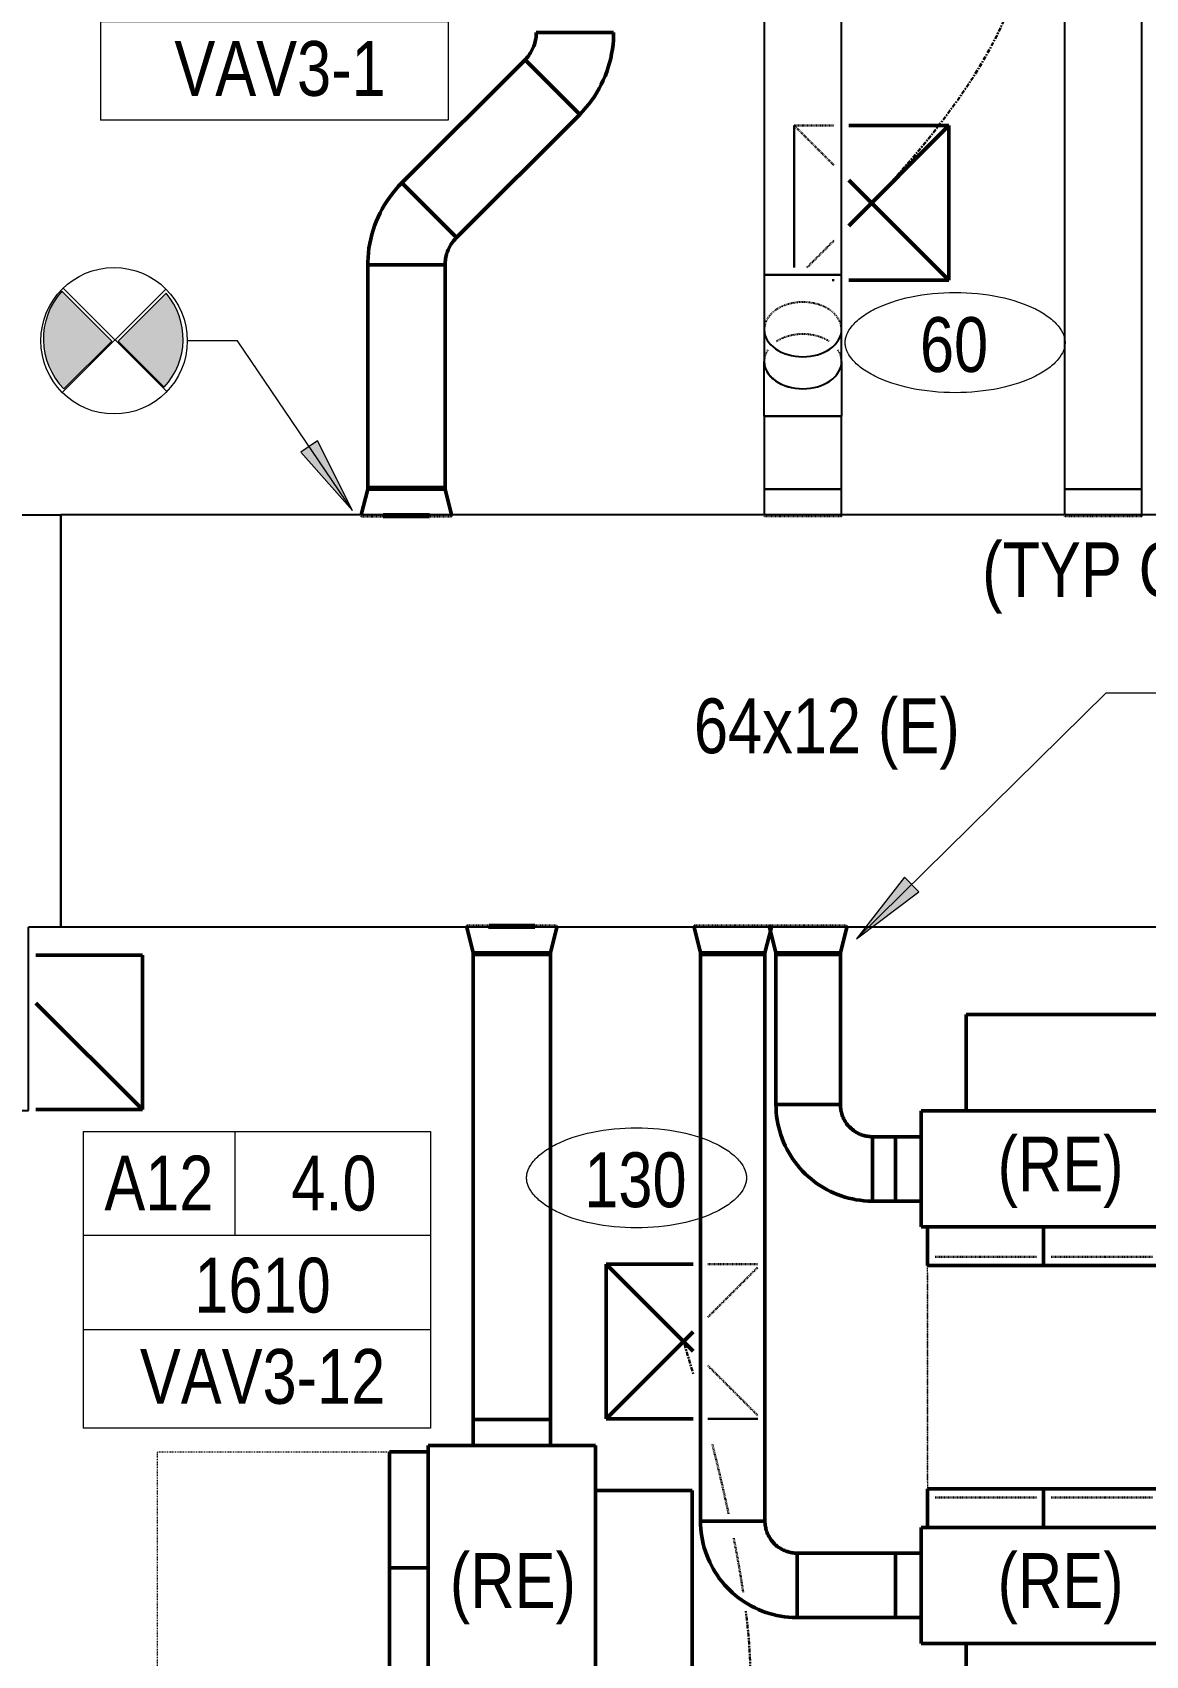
# Model space of a CAD drawing. Header units: inches. Extents: x 12453 to 15257, y -272 to 1517.
# Drawn here: x 13795.1 to 13967.9, y 492.3 to 744.3 of the extents above; entities that cross this region are included whole.
import ezdxf

# ---------------------------------------------------------------- set-up
doc = ezdxf.new("R2010")
doc.units = ezdxf.units.IN
doc.header["$MEASUREMENT"] = 0
for name, pattern in [('Center', [1.2499999999999996, 0.2499999999999999, -0.1874999999999999, 0.625, -0.1874999999999999]), ('Dash', [0.25, 0.125, -0.125]), ('Hidden 1_16_', [0.09374999999999999, 0.06249999999999999, -0.03124999999999999])]:
    doc.linetypes.add(name, pattern=pattern)
for name, color, linetype, lineweight in [('A-ANNO-NOTE', 131, 'Continuous', 20), ('A-DETL-DEMO', 6, 'Continuous', 18), ('G-ANNO-TEXT', 231, 'Continuous', 9), ('M-EQPM', 50, 'Continuous', 18), ('M-EQPM-HDLN', 50, 'Continuous', 18), ('M-EQPM-IDEN', 50, 'Continuous', 20), ('M-HVAC-CDFF', 50, 'Continuous', 50), ('M-HVAC-CDFF-IDEN', 2, 'Continuous', 20), ('M-HVAC-DUCT', 70, 'Continuous', 18), ('M-HVAC-DUCT-CNTR', 70, 'Continuous', 18), ('M-HVAC-DUCT-IDEN', 70, 'Continuous', 20)]:
    doc.layers.add(name, color=color, linetype=linetype, lineweight=lineweight)
doc.styles.add('Swis721 BT', font='swiss.ttf', dxfattribs={"width": 0.8, "height": 8.514637904468403})

# ---------------------------------------------------------------- blocks, each defined once
blk = doc.blocks.new('Rectangular Tee - Reducing - Standard-2773677-3RD FLOOR PLAN - NEW')
at = {"layer": 'M-HVAC-DUCT', "lineweight": 25}
for p, q in [((-36.99999999999974, 64.0000000000003), (-36.99999999999974, 35.50000000000026)), ((37.00000000000025, 64.0000000000003), (-36.99999999999974, 64.0000000000003)), ((37.00000000000024, 21.50000000000031), (37.00000000000024, 64.0000000000003)), ((-41.99999999999972, -28.49999999999972), (-41.99999999999972, 35.50000000000026)), ((-41.99999999999972, 35.50000000000026), (-36.99999999999974, 35.50000000000026)), ((42.00000000000028, 21.50000000000031), (37.00000000000024, 21.50000000000031)), ((42.00000000000028, -28.49999999999968), (42.00000000000028, 21.50000000000031)), ((42.00000000000028, -28.49999999999973), (-41.99999999999972, -28.49999999999973))]:
    blk.add_line(p, q, dxfattribs=at)
blk = doc.blocks.new('Round Elbow - 1 D-V129-3RD FLOOR PLAN - NEW')
at = {"layer": 'M-HVAC-DUCT', "lineweight": 25}
for p, q in [((13955.30356253587, 843.2830644701401), (13961.30356253587, 843.2830644701401)), ((13961.30356253587, 843.2830644701401), (13967.30356253587, 843.2830644701401))]:
    blk.add_line(p, q, dxfattribs=at)
at = {"layer": 'M-HVAC-DUCT', "lineweight": 25, "flags": 128}
for points in [[(13955.30356253589, 843.2830644701404), (13955.30356253589, 842.8031924599009), (13955.30356253589, 842.3240881425105), (13955.30356253589, 841.8465179826733), (13955.30356253589, 841.3712459907695), (13955.30356253589, 840.8990325005999), (13955.30356253589, 840.4306329530148), (13955.30356253589, 839.9667966873711), (13955.30356253589, 839.5082657427472), (13955.30356253589, 839.0557736708396), (13955.30356253589, 838.6100443624365), (13955.30356253589, 838.1717908893485), (13955.30356253589, 837.7417143636428), (13955.30356253589, 837.3205028160156), (13955.30356253589, 836.9088300950899), (13955.30356253589, 836.5073547894001), (13955.30356253589, 836.1167191737919), (13955.30356253589, 835.7375481819187), (13955.30356253589, 835.3704484064826), (13955.30356253589, 835.016007128814), (13955.30356253589, 834.7977830959018)], [(13967.30356253589, 834.7977830959021), (13967.30356253589, 835.1438911684951), (13967.30356253589, 835.5030201821063), (13967.30356253589, 835.8745956069242), (13967.30356253589, 836.2580230015342), (13967.30356253589, 836.6526889638983), (13967.30356253589, 837.0579621126675), (13967.30356253589, 837.4731940972581), (13967.30356253589, 837.8977206350721), (13967.30356253589, 838.3308625742104), (13967.30356253589, 838.7719269799687), (13967.30356253589, 839.2202082433867), (13967.30356253589, 839.6749892100706), (13967.30356253589, 840.1355423274891), (13967.30356253589, 840.6011308089006), (13967.30356253589, 841.0710098120546), (13967.30356253589, 841.5444276307818), (13967.30356253589, 842.0206268975624), (13967.30356253589, 842.4988457951534), (13967.30356253589, 842.9783192753334), (13967.30356253589, 843.2830644701404)]]:
    blk.add_lwpolyline(points, dxfattribs=at)
at = {"layer": 'M-HVAC-DUCT', "lineweight": 25}
for start_param, end_param in [(3.141592653589793, 4.712388980384683), (4.712388980384683, 6.283185307179586)]:
    blk.add_ellipse((13961.30356253587, 834.7977830959014), major_axis=(6, 0), ratio=0.7071067811865532, start_param=start_param, end_param=end_param, dxfattribs=at)
blk = doc.blocks.new('Nailor D35SST 5-12 - Nailor D35SST 5-12-3221201-3RD FLOOR PLAN - NEW')
at = {"layer": 'M-EQPM', "lineweight": 50}
for p, q in [((-27.99999999999975, -13.50000000000023), (-27.99999999999975, 20.49999999999978)), ((-12.99999999999975, 20.49999999999978), (-27.99999999999975, 20.49999999999978)), ((-12.99999999999975, 20.49999999999978), (-12.99999999999975, -13.50000000000023)), ((13.00000000000025, 20.49999999999966), (-12.99999999999975, 20.49999999999966)), ((-12.99999999999975, 20.49999999999966), (-12.99999999999975, -20.50000000000033)), ((13.00000000000025, -20.50000000000033), (13.00000000000025, 20.49999999999966)), ((19.00000000000031, 16.49999999999967), (13.00000000000031, 16.49999999999967)), ((19.00000000000031, -1.50000000000033), (19.00000000000031, 16.49999999999967)), ((13.00000000000031, -1.50000000000033), (19.00000000000031, -1.50000000000033)), ((19.00000000000028, -1.500000000000333), (13.00000000000028, -1.500000000000333)), ((19.00000000000028, -19.50000000000033), (19.00000000000028, -1.500000000000333)), ((-27.99999999999975, -13.50000000000023), (-12.99999999999975, -13.50000000000023)), ((13.00000000000028, -19.50000000000033), (19.00000000000028, -19.50000000000033)), ((-12.99999999999975, -20.50000000000033), (13.00000000000025, -20.50000000000033)), ((-6.00000000001637, -20.50000000000079), (-6.00000000001637, -24.50000000000091)), ((5.999999999984992, -24.50000000000056), (5.999999999984992, -20.50000000000045)), ((6.000000000000245, -24.50000000000033), (-5.999999999999753, -24.50000000000033))]:
    blk.add_line(p, q, dxfattribs=at)
at = {"layer": 'M-EQPM-HDLN', "linetype": 'Dash', "lineweight": 9}
for p, q in [((19.00000000000031, 16.49999999999967), (55.00000000000028, 16.49999999999967)), ((55.00000000000028, 16.49999999999967), (55.00000000000028, -19.50000000000033)), ((55.00000000000028, -19.50000000000033), (19.00000000000028, -19.50000000000033))]:
    blk.add_line(p, q, dxfattribs=at)
blk = doc.blocks.new('Round Elbow - 1 D-V166-3RD FLOOR PLAN - NEW')
at = {"layer": 'M-HVAC-DUCT', "lineweight": 50}
for p, q in [((-0.7279220613575877, 7.757359312880361), (3.514718625761648, 3.51471862576112)), ((-4.970562748476888, -3.313672457182525e-13), (-4.970562748476888, 5.999999999999641)), ((3.514718625761651, 3.514718625761117), (7.75735931288096, -0.7279220613581979)), ((-4.970562748476888, -6.000000000000335), (-4.970562748476888, -3.366963162364533e-13))]:
    blk.add_line(p, q, dxfattribs=at)
at = {"layer": 'M-HVAC-DUCT', "lineweight": 50, "flags": 128}
for points in [[(-0.7279220613477263, 7.757359312873176), (-0.9009760976437063, 7.591092596627276), (-1.080540604448288, 7.431879191709867), (-1.266328316858107, 7.279973805606004), (-1.458042014162402, 7.135619454527386), (-1.6553749953448, 6.99904707464293), (-1.858011569729569, 6.870475152625658), (-2.065627562024701, 6.750109376122963), (-2.277890830932392, 6.638142304702796), (-2.494461800500857, 6.534753061792798), (-2.714994003380525, 6.440107048126719), (-2.939134635088976, 6.354355677137391), (-3.166525118431991, 6.277636132723273), (-3.396801677140729, 6.210071149792383), (-3.629595917846472, 6.151768817900119), (-3.864535419423646, 6.102822408346582), (-4.101244328786378, 6.063310224939413), (-4.339343962176826, 6.033295478748186), (-4.578453410972542, 6.012826186960864), (-4.818190151062708, 6.00193509607834), (-4.970562748466363, 5.999999999991814)], [(-4.970562748465681, -6.000000000008185), (-4.250754733106532, -5.985601919906911), (-3.532098257021516, -5.942430713454995), (-2.815743017265504, -5.870555445377703), (-2.102835029409789, -5.770091100770059), (-1.394514794154929, -5.641198401150631), (-0.6919154727777367, -5.484083547345562), (0.00383892568788724, -5.29899788960256), (0.6916353426236127, -5.086237525492833), (1.370373450485886, -4.846142826210779), (2.038967413089494, -4.579097892061326), (2.696347622721532, -4.285529937967111), (3.341462411280872, -3.965908610035057), (3.973279732720811, -3.620745234206879), (4.590788814109373, -3.250591998248637), (5.193001772643583, -2.856041068382182), (5.778955196057722, -2.437723641925458), (6.347711683866236, -1.99630893752419), (6.898361347020454, -1.532503124545201), (7.430023263524162, -1.047048193344835), (7.757359312891594, -0.7279220613654614)]]:
    blk.add_lwpolyline(points, dxfattribs=at)
blk = doc.blocks.new('Round Elbow - 1 D-2778709-3RD FLOOR PLAN - NEW')
at = {"layer": 'M-HVAC-DUCT', "lineweight": 50}
for p, q in [((-4.999999999999727, 9.999999999999657), (2.331703389068244e-13, 9.99999999999965)), ((2.699221224939768e-13, 9.99999999999965), (5.000000000000268, 9.999999999999641)), ((-9.999999999999735, -3.309843888483598e-13), (-9.999999999999737, 4.999999999999662)), ((-9.999999999999734, -5.000000000000333), (-9.999999999999735, -3.677361724355122e-13))]:
    blk.add_line(p, q, dxfattribs=at)
at = {"layer": 'M-HVAC-DUCT', "lineweight": 50, "flags": 128}
for points in [[(-5.000000000000226, 10.0000000000141), (-5.00399946669529, 9.800053329080582), (-5.015991468487299, 9.600426530168077), (-5.035956820730916, 9.401438963569033), (-5.063863583122042, 9.203408966942787), (-5.099667110794143, 9.006653346038545), (-5.143310125740071, 8.8114868678781), (-5.194722808446158, 8.618221757192257), (-5.253822909588165, 8.427167196933622), (-5.320515881610389, 8.238628833637902), (-5.394695029985654, 8.052908288470006), (-5.476241683900411, 7.870302674684807), (-5.565025386103684, 7.691104122306114), (-5.66090410161189, 7.515599310794641), (-5.763724444933245, 7.344069010408929), (-5.873321925451932, 7.176787633038201), (-5.9895212105788, 7.014022793201547), (-6.112136406245667, 6.85603487992148), (-6.240971354295765, 6.703076640156723), (-6.375819946295564, 6.555392774461324), (-6.516466453264569, 6.413219545515402), (-6.662685870793779, 6.276784400160522), (-6.814244279007084, 6.1463056055195), (-6.970899216783095, 6.0219918998323), (-7.132400069638151, 5.904042158508672), (-7.298488470659662, 5.792645075974632), (-7.468898713836324, 5.68797886379707), (-7.643358179131723, 5.590210965588539), (-7.821587768616495, 5.499497789131509), (-8.003302352969056, 5.415984456154546), (-8.188211227617101, 5.339804570177875), (-8.376018577806347, 5.271080002765301), (-8.566423951840418, 5.209920698568566), (-8.75912274173845, 5.156424499421973), (-8.95380667054303, 5.11067698783654), (-9.150164285498816, 5.072751350071029), (-9.34788145630955, 5.042708259055416), (-9.546641877678779, 5.020595777326434), (-9.746127575332137, 5.006449280136166), (-9.946019414709097, 5.000291398864646), (-10.00000000000011, 5.000000000014551)], [(-10.00000000000011, -4.999999999985902), (-9.400159987200594, -4.988001599901053), (-8.801279590462398, -4.952025594525366), (-8.20431689066663, -4.892129537794516), (-7.610226900786869, -4.808409250620115), (-7.019960038074486, -4.700998667604835), (-6.434460603593151, -4.570069622766368), (-5.854665271538351, -4.415831574648108), (-5.281501590758352, -4.238531271223109), (-4.71588650087392, -4.038452355154731), (-4.158724865370572, -3.815914910029278), (-3.610908024010541, -3.571274948286372), (-3.073312366878212, -3.30492384167519), (-2.546797932344134, -3.017287695151935), (-2.032207031186999, -2.708826665187189), (-1.530362899074475, -2.38003422363181), (-1.042068379564512, -2.031436368250524), (-0.5681046397232875, -1.663590781250605), (-0.1092299204283336, -1.27708593710031), (0.3338216766578625, -0.8725401610995503), (0.7603413634925572, -0.4506006401938975), (1.169646799562656, -0.01194238760490407), (1.561083183484015, 0.4427328370356917), (1.934024300545275, 0.9126976503616787), (2.287873524514793, 1.397200208927188), (2.622064772118278, 1.895465411992063), (2.936063408649602, 2.406696141522388), (3.22936710327383, 2.930074537407563), (3.501506632647306, 3.464763305862561), (3.752046631576149, 4.009907058919906), (3.98058628950821, 4.564633682864041), (4.18675999174286, 5.128055733433484), (4.370237904338182, 5.699271855534334), (4.530726501773869, 6.27736822522911), (4.667969036529484, 6.86142001164353), (4.781745949826699, 7.450492856510208), (4.871875222874904, 8.043644368941385), (4.938212668064238, 8.639925633050096), (4.980652159633336, 9.238382726010512), (4.999125803449259, 9.838058244140027), (4.999999999999885, 10.0000000000141)]]:
    blk.add_lwpolyline(points, dxfattribs=at)
blk = doc.blocks.new('Round Takeoff - Standard-V208-3RD FLOOR PLAN - NEW')
at = {"layer": 'A-DETL-DEMO', "linetype": 'Hidden 1_16_', "lineweight": 25}
for p, q in [((-0.2399999999990996, 6.000000000012277), (1.023181539494544e-12, 6.000000000012277)), ((-0.2399999999997271, 6.000000000000412), (-0.2399999999997071, 2.920298091735235e-13)), ((-0.2399999999997271, 3.650465204115753e-13), (-0.2399999999997071, -5.999999999999721)), ((1.023181539494544e-12, -5.999999999987721), (-0.2399999999990996, -5.999999999987721))]:
    blk.add_line(p, q, dxfattribs=at)
at = {"layer": 'M-HVAC-DUCT', "lineweight": 25}
for p, q in [((1.023181539494544e-12, 6.000000000012277), (4.000000000000795, 6.000000000012277)), ((4.00000000000031, 2.454918640638877e-13), (4.000000000000294, 6.000000000000405)), ((4.00000000000031, -5.999999999999728), (4.000000000000294, 3.185085753019391e-13)), ((4.000000000000795, -5.999999999987721), (1.023181539494544e-12, -5.999999999987721))]:
    blk.add_line(p, q, dxfattribs=at)
blk = doc.blocks.new('Round Elbow - 1 D-V207-3RD FLOOR PLAN - NEW')
at = {"layer": 'A-DETL-DEMO', "linetype": 'Hidden 1_16_', "lineweight": 25}
for centre, major_axis, ratio, start_param, end_param in [((13961.30356253587, 829.8272203474231), (6, 0), 0.7071067811866101, 1.570796326794897, 2.322091131645054), ((13961.30356253587, 829.8272203474232), (5.999999999999678, 0), 0.7071067811866318, 0.8195015219451469, 1.570796326794897), ((13961.30356253587, 829.8272203474231), (6.000000000000383, 0), 0.7071067811865517, 2.707472199639276, 3.141592653589793), ((13961.30356253587, 829.8272203474232), (-6, 2.268528910632761e-13), 0.7071067811866101, 3.141592653589815, 3.575713107540177)]:
    blk.add_ellipse(centre, major_axis=major_axis, ratio=ratio, start_param=start_param, end_param=end_param, dxfattribs=at)
at = {"layer": 'M-HVAC-DUCT', "lineweight": 25}
for p, q in [((13961.30356253587, 821.3419389731843), (13955.30356253587, 821.3419389731848)), ((13967.30356253587, 821.3419389731849), (13961.30356253587, 821.3419389731843))]:
    blk.add_line(p, q, dxfattribs=at)
at = {"layer": 'M-HVAC-DUCT', "lineweight": 25, "flags": 128}
for points in [[(13955.30356253589, 821.3419389731853), (13955.30356253589, 821.8218109834248), (13955.30356253589, 822.3009153008152), (13955.30356253589, 822.7784854606524), (13955.30356253589, 823.2537574525564), (13955.30356253589, 823.7259709427261), (13955.30356253589, 824.1943704903109), (13955.30356253589, 824.6582067559546), (13955.30356253589, 825.1167377005787), (13955.30356253589, 825.5692297724863), (13955.30356253589, 826.0149590808892), (13955.30356253589, 826.4532125539772), (13955.30356253589, 826.8832890796831), (13955.30356253589, 827.3045006273101), (13955.30356253589, 827.7161733482358), (13955.30356253589, 828.1176486539256), (13955.30356253589, 828.508284269534), (13955.30356253589, 828.8874552614067), (13955.30356253589, 829.2545550368427), (13955.30356253589, 829.608996314512), (13955.30356253589, 829.8272203474238)], [(13967.30356253589, 829.8272203474238), (13967.30356253589, 829.4811122748308), (13967.30356253589, 829.1219832612196), (13967.30356253589, 828.7504078364015), (13967.30356253589, 828.3669804417915), (13967.30356253589, 827.9723144794274), (13967.30356253589, 827.5670413306584), (13967.30356253589, 827.1518093460678), (13967.30356253589, 826.7272828082538), (13967.30356253589, 826.2941408691155), (13967.30356253589, 825.8530764633573), (13967.30356253589, 825.4047951999393), (13967.30356253589, 824.9500142332553), (13967.30356253589, 824.4894611158365), (13967.30356253589, 824.0238726344253), (13967.30356253589, 823.5539936312714), (13967.30356253589, 823.0805758125441), (13967.30356253589, 822.6043765457637), (13967.30356253589, 822.1261576481726), (13967.30356253589, 821.6466841679926), (13967.30356253589, 821.3419389731853)]]:
    blk.add_lwpolyline(points, dxfattribs=at)
at = {"layer": 'M-HVAC-DUCT', "lineweight": 25}
for ratio, start_param, end_param in [(0.7071067811865911, 3.141592653589793, 4.712388980384683), (0.7071067811866101, 4.712388980384683, 6.283185307179586)]:
    blk.add_ellipse((13961.30356253587, 829.8272203474231), major_axis=(6, 0), ratio=ratio, start_param=start_param, end_param=end_param, dxfattribs=at)
blk = doc.blocks.new('Return Diffuser - Rectangular Outlet _PAR_ - PAR-8x8_24x24-V141-3RD FLOOR PLAN - NEW')
at = {"layer": 'A-DETL-DEMO', "linetype": 'Hidden 1_16_', "lineweight": 30}
for p, q in [((11.02569666330983, 11.99999999999992), (-11.99999999999975, 11.99999999999992)), ((-11.99999999999975, 11.99999999999992), (-11.99999999999975, 6.793636223001345)), ((-11.99999999999971, 11.99999999999976), (-6.793636223000568, 6.793636223000585))]:
    blk.add_line(p, q, dxfattribs=at)
at = {"layer": 'M-HVAC-CDFF'}
for p, q in [((-11.99999999999975, 4.543636223001514), (-11.99999999999975, -12.00000000000043)), ((-4.543636223002047, 4.543636223002046), (12.0000000000003, -12.00000000000043)), ((12.00000000000039, -12.00000000000043), (12.00000000000039, 4.543636223001515)), ((-11.99999999999975, -12.00000000000043), (12.00000000000039, -12.00000000000043))]:
    blk.add_line(p, q, dxfattribs=at)
blk = doc.blocks.new('Supply Diffuser _OMNI_ - 8_ RD INLET _24x24_-V144-3RD FLOOR PLAN - NEW')
at = {"layer": 'A-DETL-DEMO', "linetype": 'Hidden 1_16_', "lineweight": 30}
for p, q in [((10.05190784934084, 11.99999999999967), (-11.99999999999971, 11.99999999999967)), ((-11.99999999999971, 11.99999999999967), (-11.99999999999971, 5.795290167889474)), ((-11.99999999999971, 11.99999999999978), (-5.795290167888896, 5.795290167888918)), ((-11.99999999999971, 11.99999999999967), (-11.99999999999971, 5.795290167889499)), ((-11.99999999999971, 11.99999999999967), (10.05190784934084, 11.99999999999967)), ((10.05190784934084, 10.05190784934031), (5.795290167890128, 5.795290167889562)), ((12.0000000000003, 5.792698370367638), (12.0000000000003, 6.126985288788527)), ((12.0000000000003, 6.126985288788548), (12.0000000000003, 5.792698370367663))]:
    blk.add_line(p, q, dxfattribs=at)
at = {"layer": 'M-HVAC-CDFF'}
for p, q in [((-11.99999999999971, 3.545290167889666), (-11.99999999999971, -12.00000000000043)), ((3.54529016789003, 3.545290167889444), (-11.99999999999971, -12.00000000000043)), ((-11.99999999999971, 3.545290167889701), (-11.99999999999971, -12.00000000000033)), ((-3.545290167890695, 3.545290167890699), (12.0000000000003, -12.00000000000043)), ((12.0000000000003, -12.00000000000043), (12.0000000000003, 3.547881965411228)), ((12.0000000000003, 3.547881965411263), (12.0000000000003, -12.00000000000033)), ((-11.99999999999971, -12.00000000000043), (12.0000000000003, -12.00000000000043)), ((-11.99999999999971, -12.00000000000033), (12.0000000000003, -12.00000000000033))]:
    blk.add_line(p, q, dxfattribs=at)
blk = doc.blocks.new('Round Takeoff - Conical - Standard-V220-3RD FLOOR PLAN - NEW')
at = {"layer": 'A-DETL-DEMO', "linetype": 'Hidden 1_16_', "lineweight": 30}
for p, q in [((-0.2400000000004638, 6.999999999986811), (0, 6.999999999986811)), ((-0.2399999999997084, 6.999999999999749), (-0.2399999999997084, 3.590011200982128)), ((-0.2399999999997084, -3.590011200982762), (-0.2399999999997084, -7.000000000000393)), ((0, -7.000000000014096), (-0.2400000000004638, -7.000000000014096))]:
    blk.add_line(p, q, dxfattribs=at)
at = {"layer": 'M-HVAC-DUCT', "lineweight": 50}
for p, q in [((0, 6.999999999985447), (3.999999999999772, 5.999999999984992)), ((3.999999999999772, 5.999999999986357), (4.249999999999885, 5.999999999986357)), ((4.000000000000268, 5.999999999999497), (4.000000000000012, -3.225117477482056e-13)), ((4.250000000000245, -3.602633692385633e-13), (4.250000000000245, 5.999999999999726)), ((-0.2399999999997084, 3.588329557458262), (-0.2399999999997084, -3.049977663477712e-13)), ((2.464695114667847e-13, 3.593568944535125), (2.464695114667847e-13, -3.049977663477712e-13)), ((-0.2399999999997084, -2.071120593581163e-13), (-0.2399999999997084, -3.588329557458875)), ((2.464695114667847e-13, -2.071120593581163e-13), (2.464695114667847e-13, -3.593586841379569)), ((4.000000000000257, -3.225117477482162e-13), (4.000000000000129, -6.000000000000625)), ((4.250000000000245, -6.000000000000408), (4.250000000000245, -2.872466580005115e-13)), ((3.999999999999772, -6.000000000013642), (0, -7.000000000014096)), ((4.249999999999885, -6.000000000013642), (3.999999999999772, -6.000000000013642))]:
    blk.add_line(p, q, dxfattribs=at)
blk = doc.blocks.new('Nailor D35SST 3-10 - Nailor D35SST 3-10-3186713-3RD FLOOR PLAN - NEW')
at = {"layer": 'A-DETL-DEMO', "linetype": 'Hidden 1_16_', "lineweight": 30}
for p, q in [((51.00000000000023, 15.37500000000104), (51.00000000000023, -0.375000000000397)), ((51.00000000000023, -2.625000000000237), (51.00000000000023, -18.37500000000039))]:
    blk.add_line(p, q, dxfattribs=at)
at = {"layer": 'M-EQPM', "lineweight": 50}
for p, q in [((-23.99999999999975, -13.50000000000025), (-23.99999999999975, 20.49999999999977)), ((-8.999999999999753, 20.49999999999977), (-23.99999999999975, 20.49999999999977)), ((-8.999999999999753, 20.49999999999977), (-8.999999999999753, -13.50000000000025)), ((9.000000000000245, 20.49999999999967), (-8.999999999999753, 20.49999999999967)), ((-8.999999999999753, 20.49999999999967), (-8.999999999999753, -20.50000000000033)), ((9.000000000000245, -20.50000000000033), (9.000000000000245, 20.49999999999967)), ((15.00000000000028, 16.49999999999968), (9.000000000000274, 16.49999999999968)), ((15.00000000000028, -1.50000000000032), (15.00000000000028, 16.49999999999968)), ((9.000000000000274, -1.50000000000032), (15.00000000000028, -1.50000000000032)), ((15.00000000000025, -1.50000000000032), (9.000000000000243, -1.50000000000032)), ((15.00000000000025, -19.50000000000032), (15.00000000000025, -1.50000000000032)), ((-23.99999999999975, -13.50000000000025), (-8.999999999999753, -13.50000000000025)), ((9.000000000000243, -19.50000000000032), (15.00000000000025, -19.50000000000032)), ((-8.999999999999753, -20.50000000000033), (9.000000000000245, -20.50000000000033)), ((-5.000000000000226, -20.49999999998681), (-5.000000000000226, -24.49999999998726)), ((4.999999999999885, -24.49999999998726), (4.999999999999885, -20.49999999998681)), ((5.000000000000246, -24.50000000000033), (-4.999999999999753, -24.50000000000033))]:
    blk.add_line(p, q, dxfattribs=at)
at = {"layer": 'M-EQPM-HDLN', "linetype": 'Dash', "lineweight": 9}
for p, q in [((15.00000000000028, 16.49999999999968), (48.5487538661617, 16.49999999999968)), ((48.54875386616201, -19.50000000000032), (15.00000000000024, -19.50000000000032))]:
    blk.add_line(p, q, dxfattribs=at)
blk = doc.blocks.new('Round Takeoff - Conical - Standard-V225-3RD FLOOR PLAN - NEW')
at = {"layer": 'A-DETL-DEMO', "linetype": 'Hidden 1_16_', "lineweight": 30}
for p, q in [((-0.2399999999994406, 7.000000000012732), (6.821210263296961e-13, 7.000000000012732)), ((-0.2399999999997084, 7.000000000000393), (-0.2399999999997084, 3.590011200982806)), ((-0.2399999999997084, -3.59001120098209), (-0.2399999999997084, -6.999999999999749)), ((6.821210263296961e-13, -6.999999999988176), (-0.2399999999994406, -6.999999999988176))]:
    blk.add_line(p, q, dxfattribs=at)
at = {"layer": 'M-HVAC-DUCT', "lineweight": 50}
for p, q in [((1.023181539494544e-12, 7.000000000012732), (4.000000000000454, 6.000000000012277)), ((4.000000000000454, 6.000000000012277), (4.250000000000568, 6.000000000012277)), ((4.000000000000246, 6.000000000000596), (4.000000000000374, 3.599525499050531e-13)), ((4.250000000000245, 2.484735882141294e-13), (4.250000000000245, 6.000000000000408)), ((-0.2399999999997084, 3.588329557458802), (-0.2399999999997084, 2.523473074422287e-13)), ((2.464695114667847e-13, 3.593586841379485), (2.464695114667847e-13, 2.523473074422287e-13)), ((-0.2399999999997084, 3.50233014431884e-13), (-0.2399999999997084, -3.588329557458107)), ((2.464695114667847e-13, 3.50233014431884e-13), (2.464695114667847e-13, -3.593568944534967)), ((4.000000000000257, 3.599525499050483e-13), (4.000000000000513, -5.999999999999436)), ((4.250000000000245, -5.999999999999726), (4.250000000000245, 3.214902994521809e-13)), ((4.000000000000795, -5.999999999986357), (1.023181539494544e-12, -6.999999999986811)), ((4.250000000000568, -5.999999999987721), (4.000000000000454, -5.999999999987721))]:
    blk.add_line(p, q, dxfattribs=at)
blk = doc.blocks.new('Nailor D35SST 3-10 - Nailor D35SST 3-10-3185913-3RD FLOOR PLAN - NEW')
at = {"layer": 'A-DETL-DEMO', "linetype": 'Hidden 1_16_', "lineweight": 30}
for p, q in [((51.00000000000023, 2.625000000000836), (51.00000000000023, 18.37500000000043)), ((51.00000000000023, -15.3749999999998), (51.00000000000023, 0.3750000000010764))]:
    blk.add_line(p, q, dxfattribs=at)
at = {"layer": 'M-EQPM', "lineweight": 50}
for p, q in [((-4.999999999999203, 24.49999999998726), (-4.999999999999203, 20.49999999998681)), ((-4.999999999999753, 24.50000000000033), (5.000000000000246, 24.50000000000033)), ((5.000000000000568, 20.49999999998681), (5.000000000000568, 24.49999999998726)), ((9.000000000000245, 20.50000000000033), (-8.999999999999753, 20.50000000000033)), ((-8.999999999999753, 20.50000000000033), (-8.999999999999753, -20.49999999999967)), ((9.000000000000245, -20.49999999999967), (9.000000000000245, 20.50000000000033)), ((15.00000000000025, 19.50000000000032), (9.000000000000243, 19.50000000000032)), ((15.00000000000025, 1.50000000000032), (15.00000000000025, 19.50000000000032)), ((-23.99999999999975, -20.49999999999977), (-23.99999999999975, 13.50000000000025)), ((-8.999999999999753, 13.50000000000025), (-23.99999999999975, 13.50000000000025)), ((-8.999999999999753, 13.50000000000025), (-8.999999999999753, -20.49999999999977)), ((15.00000000000028, 1.50000000000032), (9.000000000000274, 1.50000000000032)), ((9.000000000000243, 1.50000000000032), (15.00000000000025, 1.50000000000032)), ((15.00000000000028, -16.49999999999968), (15.00000000000028, 1.50000000000032)), ((9.000000000000274, -16.49999999999968), (15.00000000000028, -16.49999999999968)), ((-23.99999999999975, -20.49999999999977), (-8.999999999999753, -20.49999999999977)), ((-8.999999999999753, -20.49999999999967), (9.000000000000245, -20.49999999999967))]:
    blk.add_line(p, q, dxfattribs=at)
at = {"layer": 'M-EQPM-HDLN', "linetype": 'Dash', "lineweight": 9}
for p, q in [((48.54875386616201, 19.50000000000032), (15.00000000000024, 19.50000000000032)), ((15.00000000000028, -16.49999999999968), (48.54875386616169, -16.49999999999968))]:
    blk.add_line(p, q, dxfattribs=at)
blk = doc.blocks.new('Round Takeoff - Conical - Standard-V238-3RD FLOOR PLAN - NEW')
at = {"layer": 'A-DETL-DEMO', "linetype": 'Hidden 1_16_', "lineweight": 30}
for p, q in [((-0.2400000000004638, 5.999999999987721), (0, 5.999999999987721)), ((-0.2399999999997084, 5.999999999999742), (-0.2399999999997084, -3.068353555271288e-13)), ((-0.2399999999997084, -2.338186442890774e-13), (-0.2399999999997084, -6.000000000000394)), ((0, -6.000000000012277), (-0.2400000000004638, -6.000000000012277))]:
    blk.add_line(p, q, dxfattribs=at)
at = {"layer": 'M-HVAC-DUCT', "lineweight": 50}
for p, q in [((0, 5.999999999986357), (3.999999999999772, 4.999999999987266)), ((3.999999999999772, 4.999999999987266), (4.249999999999885, 4.999999999987266)), ((4.000000000000263, 4.99999999999947), (4.000000000000049, -3.337633478819742e-13)), ((4.250000000000245, -3.645205643171915e-13), (4.250000000000245, 4.99999999999966)), ((4.000000000000267, -3.337633478819841e-13), (4.000000000000161, -5.000000000000618)), ((4.250000000000245, -5.000000000000407), (4.250000000000245, -4.495996117857623e-13)), ((3.999999999999772, -5.000000000013187), (0, -6.000000000012277)), ((4.249999999999885, -5.000000000013187), (3.999999999999772, -5.000000000013187))]:
    blk.add_line(p, q, dxfattribs=at)
blk = doc.blocks.new('Supply Diffuser _OMNI_ - 8_ RD INLET _24x24_-V197-3RD FLOOR PLAN - NEW')
at = {"layer": 'A-DETL-DEMO', "linetype": 'Hidden 1_16_', "lineweight": 30}
for p, q in [((-11.99999999999971, -3.747742559033389), (-11.99999999999971, -11.49774255903671)), ((-11.99999999999971, -3.747742559033325), (-11.99999999999971, -11.49774255903662)), ((-3.747742559032698, -3.747742559033349), (-11.49774255903599, -11.49774255903671)), ((3.74774255903308, -3.747742559033139), (11.49774255903692, -11.49774255903704)), ((12.0000000000003, -11.49774255903672), (12.0000000000003, -3.74774255903339)), ((12.0000000000003, -3.747742559033327), (12.0000000000003, -11.49774255903662))]:
    blk.add_line(p, q, dxfattribs=at)
at = {"layer": 'M-HVAC-CDFF'}
for p, q in [((12.0000000000003, 11.99999999999967), (-11.99999999999971, 11.99999999999967)), ((-11.99999999999971, 11.99999999999967), (-11.99999999999971, -1.497742559033581)), ((-11.99999999999971, 11.99999999999978), (1.497742559033629, -1.49774255903367)), ((-11.99999999999971, 11.99999999999967), (-11.99999999999971, -1.497742559033527)), ((-11.99999999999971, 11.99999999999967), (12.0000000000003, 11.99999999999967)), ((12.0000000000003, 11.99999999999979), (-1.497742559032901, -1.49774255903353)), ((12.0000000000003, -1.497742559033578), (12.0000000000003, 11.99999999999967)), ((12.0000000000003, 11.99999999999967), (12.0000000000003, -1.497742559033525))]:
    blk.add_line(p, q, dxfattribs=at)
blk = doc.blocks.new('Diffuser Tag - Diffuser Tag _GPI_ - Airflow Only-1174567-3RD FLOOR PLAN - NEW')
at = {"layer": 'M-HVAC-CDFF-IDEN'}
for points, knots in [([(-0.2733821722393264, 8.234832660405194e-16), (-0.2733821722393264, 0.002120544972881543), (-0.2729835601545574, 0.00647847487141492), (-0.2703405630587479, 0.01531469710434119), (-0.2634260964460383, 0.02693955562540351), (-0.248144382122115, 0.04138758304565707), (-0.219066139123674, 0.05918199625253466), (-0.1685048339180955, 0.07621826088950157), (-0.09564779723932655, 0.0834729008052498), (-0.02279076056055762, 0.07621826088950127), (0.02777054464502081, 0.05918199625253412), (0.05684878764346215, 0.04138758304565641), (0.07213050196738555, 0.02693955562540276), (0.07904496858009517, 0.01531469710434035), (0.0816879656759046, 0.006478474871414024), (0.08208657776067356, 0.00212054497288066), (0.0820865777606736, -5.985621849243556e-17)], [-2.186510674934082e-15, -2.186510674934082e-15, -2.186510674934082e-15, -2.186510674934082e-15, 0.09817477042467884, 0.1963495408493599, 0.3926990816987219, 0.589048622548084, 0.7853981633974461, 1.17809724509617, 1.570796326794894, 1.963495408493618, 2.356194490192343, 2.552544031041704, 2.748893571891067, 2.945243112740429, 3.04341788316511, 3.141592653589791, 3.141592653589791, 3.141592653589791, 3.141592653589791]), ([(0.0820865777606736, -3.244976466198412e-18), (0.0820865777606736, -0.002120544972880719), (0.08168796567590463, -0.0064784748714141), (0.07904496858009527, -0.01531469710434032), (0.07213050196738575, -0.02693955562540273), (0.05684878764346234, -0.04138758304565628), (0.02777054464502117, -0.05918199625253387), (-0.02279076056055731, -0.07621826088950084), (-0.09564779723932616, -0.08347290080524901), (-0.1685048339180951, -0.07621826088950065), (-0.2190661391236737, -0.0591819962525334), (-0.248144382122115, -0.04138758304565567), (-0.2634260964460383, -0.02693955562540207), (-0.270340563058748, -0.01531469710433957), (-0.2729835601545574, -0.006478474871413342), (-0.2733821722393264, -0.002120544972879948), (-0.2733821722393264, 7.731000999696823e-16)], [3.14159265358979, 3.14159265358979, 3.14159265358979, 3.14159265358979, 3.239767424014471, 3.337942194439152, 3.534291735288514, 3.730641276137876, 3.926990816987239, 4.319689898685963, 4.712388980384687, 5.105088062083411, 5.497787143782135, 5.694136684631498, 5.89048622548086, 6.086835766330221, 6.185010536754902, 6.283185307179584, 6.283185307179584, 6.283185307179584, 6.283185307179584])]:
    blk.add_open_spline(points, degree=3, knots=knots, dxfattribs=at)
blk = doc.blocks.new('Mechanical Equipment Tag - VAV-1159225-3RD FLOOR PLAN - NEW')
at = {"layer": 'M-EQPM-IDEN'}
for p, q in [((0.05117652664444897, -0.1709214427389848), (0.05117652664444821, -0.6506089427389851)), ((0.05117652664444897, -0.1709214427389848), (0.6129984166804646, -0.1709214427389866)), ((0.2971114323324517, -0.3386297760723189), (0.297111432332452, -0.1709214427389855)), ((0.6129984166804646, -0.1709214427389866), (0.6129984166804638, -0.6506089427389867)), ((0.0511765266444487, -0.3386297760723181), (0.6129984166804644, -0.3386297760723199)), ((0.05117652664444846, -0.4909735260723181), (0.6129984166804641, -0.4909735260723199)), ((0.6129984166804638, -0.6506089427389867), (0.05117652664444821, -0.6506089427389851))]:
    blk.add_line(p, q, dxfattribs=at)
blk = doc.blocks.new('Point of Connection - Point of Connection - _GPI_-746426-3RD FLOOR PLAN - NEW')
at = {"layer": 'A-ANNO-NOTE', "lineweight": 9}
h = blk.add_hatch(color=256, dxfattribs=at)
edge = h.paths.add_edge_path(flags=0)
edge.add_arc((-0.002280299266980333, 0.004650984430885837), 0.1145497240274478, 137.6645063476148, 224.8464373478384, ccw=False)
edge.add_line((-0.08695706292251913, 0.08179685257421848), (-0.006262837864139767, 0.001102627515838714))
edge.add_line((-0.006262837864139766, 0.00110262751583871), (-0.08349598583011647, -0.07613052045013786))
h = blk.add_hatch(color=256, dxfattribs=at)
edge = h.paths.add_edge_path(flags=0)
edge.add_line((0.07871055801337995, -0.07328055057716999), (0.004327379920371133, 0.0011026275158387))
edge.add_line((0.004327379920371121, 0.0011026275158387), (0.08177458262271144, 0.07854983021817939))
edge.add_arc((-0.005508123295087922, 0.004365138249880495), 0.1145497240274478, -42.674609157798386, 40.36239929141709, ccw=False)
at = {"layer": 'A-ANNO-NOTE'}
for p, q in [((-0.006262837864139766, 0.00110262751583871), (-0.08695706292251913, 0.08179685257421848)), ((-0.08622730235600952, -0.08204120768564219), (0.08121650285044459, 0.08540259752081159)), ((0.08274005169439434, -0.08048941496779564), (-0.08467550963816298, 0.08692614636476134)), ((0.08177458262271144, 0.07854983021817939), (0.004327379920371121, 0.0011026275158387)), ((-0.08349598583011647, -0.07613052045013786), (-0.006262837864139766, 0.00110262751583871)), ((0.004327379920371132, 0.0011026275158387), (0.07871055801337995, -0.07328055057716999))]:
    blk.add_line(p, q, dxfattribs=at)
blk.add_circle((-0.002505399752782466, 0.001680694917584698), 0.118400650129163, dxfattribs=at)
for centre, start, end in [((-0.002280299266980333, 0.004650984430885837), 137.6645063476145, 224.846437347838), ((-0.005508123295087922, 0.004365138249880495), 317.3253908422012, 40.36239929141682)]:
    blk.add_arc(centre, 0.1145497240274478, start, end, dxfattribs=at)

msp = doc.modelspace()

# ---------------------------------------------------------------- hatches: boundary and pattern name
at = {"layer": 'A-ANNO-NOTE'}
for points in [[(13844.7780634108, 670.0935938879973), (13839.36715392676, 680.9203164434584), (13836.74936420306, 679.1509583925878)], [(13923.03180610975, 603.5888166218585), (13932.68023663566, 610.8965967994633), (13930.46008165049, 613.1447878037033)]]:
    msp.add_hatch(color=256, dxfattribs=at).paths.add_polyline_path(points, flags=0)

# ---------------------------------------------------------------- linework, layer by layer
for p, q in [((13826.95350803229, 696.4652702575398), (13819.15338305791, 696.4652702575398)), ((13844.7780634108, 670.0935938879973), (13826.95350803229, 696.4652702575398)), ((13839.36715392676, 680.9203164434584), (13836.74936420306, 679.1509583925878)), ((13844.7780634108, 670.0935938879973), (13839.36715392676, 680.9203164434584)), ((13836.74936420306, 679.1509583925878), (13844.7780634108, 670.0935938879973)), ((13923.03180610975, 603.5888166218585), (13961.74137238162, 641.8156560540848)), ((13961.74137238162, 641.8156560540848), (13970.49405675841, 641.8156560540843)), ((13930.46008165049, 613.1447878037033), (13923.03180610975, 603.5888166218585)), ((13932.68023663566, 610.8965967994633), (13930.46008165049, 613.1447878037033)), ((13923.03180610975, 603.5888166218585), (13932.68023663566, 610.8965967994633))]:
    msp.add_line(p, q, dxfattribs=at)
at = {"layer": 'A-DETL-DEMO', "linetype": 'Hidden 1_16_', "lineweight": 25}
for centre, major_axis, ratio, start_param, end_param in [((13914.6855762524, 698.220456201176), (6, 0), 0.7071067811865532, 1.570796326794897, 3.139435417121194), ((13914.6855762524, 698.2204562011766), (6.00000000000203, 0), 0.7071067811863203, 0.002160351128374441, 1.570796326794897)]:
    msp.add_ellipse(centre, major_axis=major_axis, ratio=ratio, start_param=start_param, end_param=end_param, dxfattribs=at)
at = {"layer": 'A-DETL-DEMO', "linetype": 'Hidden 1_16_', "lineweight": 30}
for points in [[(13903.15446143653, 514.3012395267582), (13902.12244715145, 519.0864119160457), (13901.34155000147, 522.348570189035), (13900.63709599776, 525.0425837181872)], [(13905.42002063182, 502.1217674510874), (13904.93260345382, 505.3677494272618), (13904.43893627824, 508.1224314859761), (13903.93458492728, 510.5691086570208)]]:
    msp.add_open_spline(points, degree=3, dxfattribs=at)
at = {"layer": 'M-HVAC-DUCT', "lineweight": 25}
for p, q in [((13908.68557625241, 938.3155502718605), (13908.68557625241, 706.7057375754154)), ((13920.68557625242, 706.7057375754154), (13920.68557625242, 938.3155502718605)), ((13955.30356253589, 821.3419389731858), (13955.30356253589, 673.4192682174763)), ((13967.30356253589, 673.4192682174763), (13967.30356253589, 821.3419389731858)), ((13920.6855762524, 706.7057375754147), (13908.6855762524, 706.7057375754147)), ((13908.68557625241, 698.220456201176), (13908.68557625241, 693.2498934526991)), ((13920.68557625242, 693.2498934526988), (13920.68557625242, 698.2204562011767)), ((13908.68557625241, 684.7646120784615), (13908.68557625241, 673.4192682174763)), ((13908.6855762524, 684.7646120784609), (13920.6855762524, 684.7646120784609)), ((13920.68557625242, 673.4192682174763), (13920.68557625242, 684.7646120784615)), ((13920.6855762524, 673.4192682174759), (13908.6855762524, 673.4192682174759)), ((13967.30356253587, 673.4192682174759), (13955.30356253587, 673.4192682174759)), ((13799.51082441526, 605.4192682174759), (13799.51082441526, 669.4192682174759)), ((13849.5671464706, 669.4192682174757), (13799.51082441526, 669.4192682174757)), ((13849.5503952697, 669.179268217476), (13849.5503952697, 669.4192682174763)), ((14030.33392518716, 669.4192682174755), (13856.74474370811, 669.4192682174757)), ((13856.76149782062, 669.179268217476), (13856.76149782062, 669.4192682174817)), ((13865.9220243407, 605.4192682174757), (13799.51082441526, 605.4192682174759)), ((13865.9052731398, 605.6592682174754), (13865.9052731398, 605.4192682174753)), ((14030.33392518716, 605.4192682174756), (13873.09962157821, 605.4192682174757)), ((13873.11637569072, 605.6592682174754), (13873.11637569072, 605.4192682174698))]:
    msp.add_line(p, q, dxfattribs=at)
at = {"layer": 'M-HVAC-DUCT', "lineweight": 50}
for p, q in [((13885.31889744906, 744.3435836422777), (13873.31889744906, 744.3435836422773)), ((13871.5615381362, 740.1009429551598), (13852.42802448382, 720.9674293027809)), ((13871.56153813618, 740.1009429551591), (13880.04681951042, 731.6156615809201)), ((13860.91330585806, 712.482147928542), (13880.04681951044, 731.6156615809208)), ((13860.91330585804, 712.4821479285412), (13852.4280244838, 720.9674293027801)), ((13847.15594654517, 708.2395072414226), (13847.15594654517, 673.6692682174761)), ((13847.15594654516, 708.239507241422), (13859.15594654516, 708.2395072414224)), ((13859.15594654517, 673.6692682174764), (13859.15594654517, 708.239507241423)), ((13859.15594654516, 673.669268217476), (13847.15594654516, 673.6692682174754)), ((13863.51082441527, 601.1692682174759), (13863.51082441527, 528.9192682174785)), ((13863.51082441526, 601.1692682174755), (13875.51082441526, 601.1692682174755)), ((13875.51082441527, 528.9192682174785), (13875.51082441527, 601.1692682174759)), ((13898.80220319731, 601.1692682174759), (13898.80220319731, 513.1804385201967)), ((13898.8022031973, 601.1692682174755), (13908.8022031973, 601.1692682174755)), ((13908.80220319731, 513.1804385201967), (13908.80220319731, 601.1692682174759)), ((13910.51082441527, 601.1692682174759), (13910.51082441527, 577.8541923863584)), ((13910.51082441526, 601.1692682174754), (13920.51082441526, 601.1692682174754)), ((13920.51082441527, 577.8541923863584), (13920.51082441527, 601.1692682174759)), ((13920.51082441526, 577.8541923863576), (13910.51082441526, 577.8541923863576)), ((13929.05220319731, 572.8541923863578), (13925.51082441527, 572.8541923863578)), ((13925.51082441526, 562.8541923863577), (13925.51082441526, 572.8541923863577)), ((13929.0522031973, 572.8541923863577), (13929.0522031973, 562.8541923863577)), ((13925.51082441527, 562.854192386358), (13929.05220319731, 562.854192386358)), ((13875.51082441526, 528.9192682174781), (13863.51082441526, 528.9192682174781)), ((13908.8022031973, 513.1804385201963), (13898.8022031973, 513.1804385201963)), ((13929.05220319731, 508.1804385201969), (13913.80220319731, 508.1804385201969)), ((13913.8022031973, 498.1804385201965), (13913.8022031973, 508.1804385201964)), ((13929.0522031973, 508.1804385201964), (13929.0522031973, 498.1804385201965)), ((13913.80220319731, 498.1804385201971), (13929.05220319731, 498.1804385201971))]:
    msp.add_line(p, q, dxfattribs=at)
at = {"layer": 'M-HVAC-DUCT', "lineweight": 25}
for centre, start_param, end_param in [((13914.6855762524, 698.2204562011756), 3.141592653589793, 4.712388980384683), ((13914.6855762524, 698.220456201176), 4.712388980384683, 6.283185307179586), ((13914.6855762524, 693.2498934526986), 3.141592653589659, 4.712388980384683), ((13914.6855762524, 693.249893452698), 4.712388980384683, 6.283185307179747)]:
    msp.add_ellipse(centre, major_axis=(6, 0), ratio=0.7071067811865532, start_param=start_param, end_param=end_param, dxfattribs=at)
at = {"layer": 'M-HVAC-DUCT-CNTR', "linetype": 'Center', "lineweight": 30}
for points in [[(13948.31889744906, 756.2600062710126), (13948.31889744906, 740.8006547667948), (13925.35586642029, 717.8730208938007), (13925.35586642029, 717.8730208938007)], [(13897.66599997195, 536.0259556080287), (13896.76881525001, 539.1669207404093), (13896.17946063826, 541.0699648807854), (13896.17946063826, 541.0699648807854)], [(13906.51082441526, 489.8063649916642), (13906.51082441526, 492.6097569837132), (13906.25751070447, 495.7921372231808), (13905.83021360437, 499.1660817633452)]]:
    msp.add_open_spline(points, degree=3, dxfattribs=at)

# ---------------------------------------------------------------- block references
at = {"layer": 'A-ANNO-NOTE', "xscale": 96, "yscale": 96, "zscale": 96}
msp.add_blockref('Point of Connection - Point of Connection - _GPI_-746426-3RD FLOOR PLAN - NEW', (13808.02743902179, 696.3039235454521), dxfattribs=at)
at = {"layer": 'M-EQPM', "linetype": 'Hidden 1_16_', "lineweight": 30}
for name, p, rotation in [('Nailor D35SST 3-10 - Nailor D35SST 3-10-3186713-3RD FLOOR PLAN - NEW', (13953.5522031973, 567.8541923863581), 269.9999999999997), ('Nailor D35SST 3-10 - Nailor D35SST 3-10-3185913-3RD FLOOR PLAN - NEW', (13953.5522031973, 503.180438520196), 89.9999999999999)]:
    msp.add_blockref(name, p, dxfattribs=dict(at, rotation=rotation))
at = {"layer": 'M-EQPM', "lineweight": 50, "rotation": 180}
msp.add_blockref('Nailor D35SST 5-12 - Nailor D35SST 5-12-3221201-3RD FLOOR PLAN - NEW', (13869.51082441526, 504.4192682174775), dxfattribs=at)
at = {"layer": 'M-EQPM-IDEN', "xscale": 95.99999999999994, "yscale": 95.99999999999994, "zscale": 95.99999999999994}
for p in [(13800.77952172628, 793.1867299234434), (13798.06759821796, 590.0694804971213)]:
    msp.add_blockref('Mechanical Equipment Tag - VAV-1159225-3RD FLOOR PLAN - NEW', p, dxfattribs=at)
at = {"layer": 'M-HVAC-CDFF', "linetype": 'Hidden 1_16_', "lineweight": 30, "extrusion": (0, 0, -1)}
for name, p, rotation in [('Supply Diffuser _OMNI_ - 8_ RD INLET _24x24_-V144-3RD FLOOR PLAN - NEW', (-13925.35586642029, 717.8730208938015), 270.0000000000005), ('Return Diffuser - Rectangular Outlet _PAR_ - PAR-8x8_24x24-V141-3RD FLOOR PLAN - NEW', (-13800.17946063826, 589.069964880786), 270.0000000000001), ('Supply Diffuser _OMNI_ - 8_ RD INLET _24x24_-V197-3RD FLOOR PLAN - NEW', (-13896.17946063826, 541.0699648807861), 270.0000000000008)]:
    msp.add_blockref(name, p, dxfattribs=dict(at, rotation=rotation))
at = {"layer": 'M-HVAC-CDFF-IDEN', "xscale": 95.99999999999994, "yscale": 95.99999999999994, "zscale": 95.99999999999994}
for p in [(13947.50175036338, 696.1790937658617), (13898.05489923541, 566.4722985977938)]:
    msp.add_blockref('Diffuser Tag - Diffuser Tag _GPI_ - Airflow Only-1174567-3RD FLOOR PLAN - NEW', p, dxfattribs=at)
at = {"layer": 'M-HVAC-DUCT', "lineweight": 50}
for name, p, rotation in [('Round Elbow - 1 D-V166-3RD FLOOR PLAN - NEW', (13879.31889744906, 739.3730208938008), 45.00000000000168), ('Round Elbow - 1 D-V166-3RD FLOOR PLAN - NEW', (13853.15594654516, 713.210069989899), 224.9999999999957), ('Round Elbow - 1 D-2778709-3RD FLOOR PLAN - NEW', (13915.51082441526, 567.854192386358), 270), ('Round Elbow - 1 D-2778709-3RD FLOOR PLAN - NEW', (13903.8022031973, 503.1804385201967), 270)]:
    msp.add_blockref(name, p, dxfattribs=dict(at, rotation=rotation))
at = {"layer": 'M-HVAC-DUCT', "lineweight": 25}
msp.add_blockref('Round Elbow - 1 D-V129-3RD FLOOR PLAN - NEW', (-46.61798628347059, -136.5773268947251), dxfattribs=at)
at = {"layer": 'M-HVAC-DUCT', "linetype": 'Hidden 1_16_', "lineweight": 25}
msp.add_blockref('Round Elbow - 1 D-V207-3RD FLOOR PLAN - NEW', (-46.61798628347059, -136.577326894724), dxfattribs=at)
at = {"layer": 'M-HVAC-DUCT', "linetype": 'Hidden 1_16_', "lineweight": 30, "extrusion": (0, 0, -1)}
for name, p, rotation in [('Round Takeoff - Conical - Standard-V225-3RD FLOOR PLAN - NEW', (-13853.15594654516, 669.4192682174754), 90), ('Round Takeoff - Conical - Standard-V220-3RD FLOOR PLAN - NEW', (-13869.51082441526, 605.419268217476), 270), ('Round Takeoff - Conical - Standard-V238-3RD FLOOR PLAN - NEW', (-13903.8022031973, 605.419268217476), 270), ('Round Takeoff - Conical - Standard-V238-3RD FLOOR PLAN - NEW', (-13915.51082441526, 605.419268217476), 270)]:
    msp.add_blockref(name, p, dxfattribs=dict(at, rotation=rotation))
at = {"layer": 'M-HVAC-DUCT', "linetype": 'Hidden 1_16_', "lineweight": 25, "extrusion": (0, 0, -1), "rotation": 90}
for p in [(-13914.6855762524, 669.4192682174754), (-13961.30356253587, 669.4192682174754)]:
    msp.add_blockref('Round Takeoff - Standard-V208-3RD FLOOR PLAN - NEW', p, dxfattribs=at)
at = {"layer": 'M-HVAC-DUCT', "lineweight": 25, "rotation": 180}
msp.add_blockref('Rectangular Tee - Reducing - Standard-2773677-3RD FLOOR PLAN - NEW', (13757.51082441526, 640.9192682174764), dxfattribs=at)

# ---------------------------------------------------------------- texts
at = {"layer": 'G-ANNO-TEXT', "color": 7, "char_height": 8.514637904468412, "attachment_point": 1, "line_spacing_factor": 1.006669768884753, "style": 'Swis721 BT'}
for s, insert, width in [('(TYP OF 3)', (13942.51549362248, 665.1663936834717), 55.944), ('(RE)', (13944.90521765412, 572.8716303549747), 22.356), ('(RE)', (13859.90521765412, 508.1978764888108), 22.356), ('(RE)', (13944.90521765412, 508.1978764888106), 22.356)]:
    msp.add_mtext(s, dxfattribs=dict(at, insert=insert, width=width))
at = {"layer": 'M-EQPM-IDEN', "lineweight": 9, "char_height": 8.514637904468403, "attachment_point": 2, "line_spacing_factor": 1.006669768884753, "style": 'Swis721 BT'}
for s, insert, width in [('VAV3-1', (13833.54247771965, 743.0087890633175), 37.15199999999996), ('A12', (13814.74763669886, 569.9156097258842), 19.76399999999998), ('4.0', (13841.90385567891, 569.9156097258842), 15.65999999999998), ('1610', (13830.83055421133, 554.0667820732871), 25.05599999999997), ('VAV3-12', (13830.83055421133, 539.8915396369955), 43.41599999999995)]:
    msp.add_mtext(s, dxfattribs=dict(at, insert=insert, width=width))
at = {"layer": 'M-HVAC-CDFF-IDEN', "lineweight": 9, "char_height": 8.514637904468403, "attachment_point": 2, "line_spacing_factor": 1.006669768884753, "style": 'Swis721 BT'}
for s, insert, width in [('60', (13938.14879044468, 700.1319633713205), 12.52799999999998), ('130', (13888.70193931671, 570.4251682032527), 18.79199999999998)]:
    msp.add_mtext(s, dxfattribs=dict(at, insert=insert, width=width))
at = {"layer": 'M-HVAC-DUCT-IDEN', "lineweight": 9, "insert": (13918.40479835411, 640.9228977433377), "char_height": 8.514637904468403, "width": 48.38399999999994, "attachment_point": 2, "line_spacing_factor": 1.006669768884753, "style": 'Swis721 BT'}
msp.add_mtext('64x12 (E)', dxfattribs=at)

doc.saveas('drawing.dxf')
